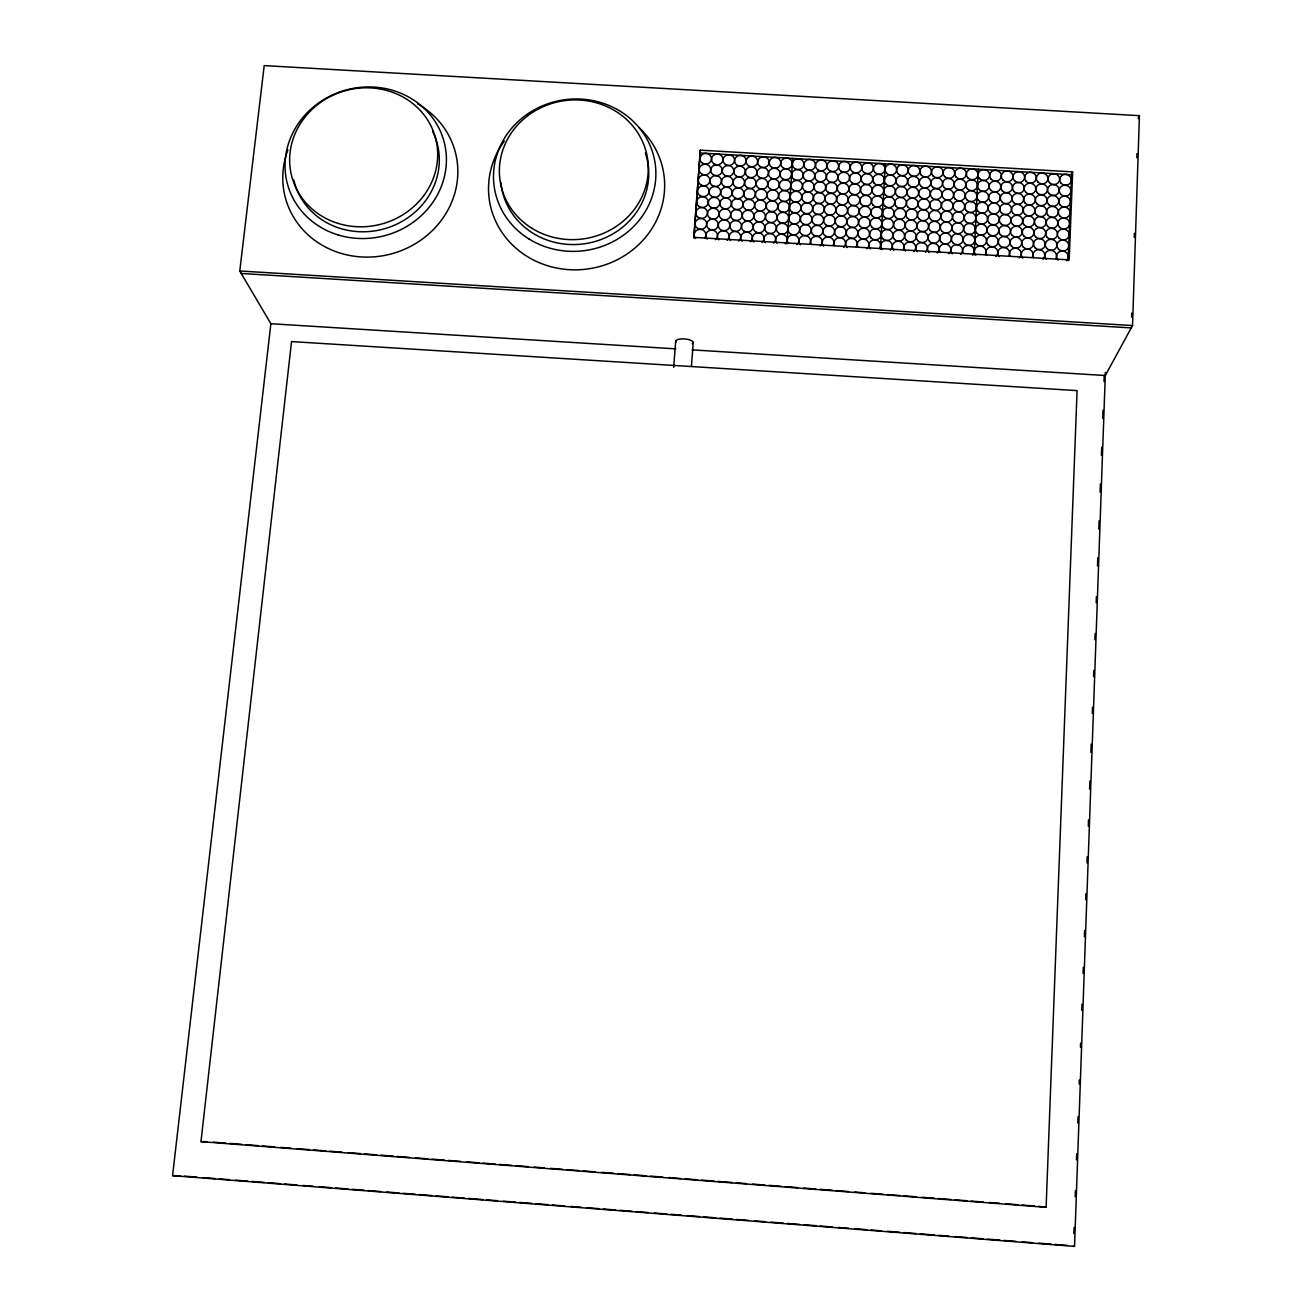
<?xml version="1.0" encoding="UTF-8"?>
<svg xmlns="http://www.w3.org/2000/svg" width="1312" height="1312" viewBox="0 0 1312 1312"><rect width="100%" height="100%" fill="white"/><g stroke="black" fill="none" stroke-linecap="round" stroke-linejoin="round"><path stroke-width="1.5" d="M1131.584 317.209L1131.731 313.125M1134.224 237.472L1134.355 233.372M1136.848 157.719L1136.979 153.619M692.162 349.878L1105.278 375.527L1132.535 325.556L1139.423 115.669L264.204 65.6L239.768 270.977L270.879 323.72L172.577 1175.634L1074.544 1246.4L1105.393 372.411M1073.856 1233.592L1074.069 1227.458M1075.168 1196.724L1075.381 1190.591M1076.463 1159.874L1076.693 1153.724M1077.775 1123.006L1077.988 1116.856M1079.153 1084.089L1079.3 1079.989M1080.448 1047.222L1080.596 1043.122M1081.76 1010.355L1081.974 1004.205M1083.072 973.488L1083.286 967.338M1084.368 936.62L1084.581 930.47M1085.68 899.753L1085.893 893.62M1086.976 862.886L1087.189 856.752M1088.288 826.019L1088.501 819.885M1089.583 789.152L1089.878 780.968M1090.895 752.301L1091.19 744.101M1092.273 713.384L1092.486 707.234M1093.568 676.516L1093.798 670.366M1094.88 639.649L1095.094 633.499M1096.192 602.782L1096.406 596.632M1097.488 565.915L1097.783 557.731M1098.8 529.048L1099.079 520.864M1100.096 492.18L1100.391 483.997M1101.408 455.313L1101.703 447.13M1102.703 418.446L1102.998 410.262M1104.015 381.579L1104.228 375.445M1046.107 1207.335L1077.086 390.615L291.543 341.579L200.966 1141.62L1046.107 1207.335L1038.563 1206.318M1068.181 260.58L1071.56 174.693L1072.642 171.872L700.329 150.158L693.736 237.357L1069.198 259.874L1072.642 171.872M974.127 254.938L978.276 169.232M880.418 249.329L885.321 163.82M787.02 243.72L792.694 158.408M691.424 366.409L693.228 342.432M673.679 367.311L675.664 341.333M693.966 238.144L700.329 150.158M1138.144 118.638L1139.423 115.669M172.577 1175.634L180.4 1175.831M200.966 1141.62L207.263 1141.686M700.378 153.012L1071.56 174.693M239.768 270.977L1132.535 325.556M241.244 273.47L1131.239 327.918M270.879 323.72L675.811 348.861M213.397 1142.162L225.648 1143.113M229.731 1143.424L241.998 1144.376M246.082 1144.704L258.333 1145.655M262.416 1145.966L274.667 1146.918M280.801 1147.393L291.018 1148.197M297.135 1148.672L309.402 1149.624M313.486 1149.935L325.737 1150.903M329.82 1151.214L342.071 1152.166M348.205 1152.641L360.456 1153.592M364.539 1153.92L376.79 1154.872M380.89 1155.183L393.141 1156.134M397.224 1156.446L409.475 1157.414M415.609 1157.889L427.86 1158.84M431.943 1159.152L444.194 1160.103M448.278 1160.431L460.545 1161.382M466.662 1161.858L478.929 1162.809M483.013 1163.121L495.264 1164.072M499.347 1164.4L511.598 1165.351M515.682 1165.663L527.949 1166.614M534.066 1167.09L544.283 1167.893M550.417 1168.369L562.668 1169.32M566.751 1169.632L579.002 1170.583M583.086 1170.911L595.353 1171.862M601.47 1172.338L613.721 1173.289M617.804 1173.6L630.072 1174.552M634.155 1174.88L646.406 1175.831M650.49 1176.142L662.74 1177.094M668.874 1177.569L681.125 1178.537M685.208 1178.848L697.476 1179.8M701.559 1180.111L713.81 1181.062M717.894 1181.39L732.194 1182.506M736.278 1182.817L746.495 1183.604M752.612 1184.08L764.88 1185.048M768.963 1185.359L781.214 1186.31M785.298 1186.622L797.548 1187.573M803.682 1188.065L815.933 1189.016M820.016 1189.328L832.267 1190.279M836.367 1190.591L848.618 1191.558M854.735 1192.034L864.952 1192.821M871.086 1193.297L883.337 1194.248M887.42 1194.576L899.671 1195.527M903.755 1195.839L916.022 1196.79M922.139 1197.266L934.406 1198.217M938.49 1198.545L950.741 1199.496M954.824 1199.808L967.075 1200.759M971.159 1201.087L983.426 1202.038M989.543 1202.514L999.76 1203.301M1005.894 1203.776L1018.145 1204.728M1022.228 1205.056L1034.479 1206.007M184.5 1176.159L196.751 1177.11M202.884 1177.602L215.152 1178.553M219.235 1178.881L229.452 1179.685M235.586 1180.16L247.837 1181.128M251.937 1181.44L264.188 1182.407M268.271 1182.719L280.538 1183.686M284.622 1184.014L296.889 1184.966M303.023 1185.458L313.24 1186.261M319.357 1186.737L331.624 1187.688M335.708 1188.016L347.975 1188.984M352.059 1189.295L364.326 1190.263M368.41 1190.574L380.677 1191.542M386.794 1192.018L399.061 1192.985M403.145 1193.313L415.412 1194.264M419.496 1194.592L431.763 1195.544M435.846 1195.872L448.114 1196.839M452.197 1197.151L464.448 1198.118M468.548 1198.43L482.849 1199.562M486.932 1199.873L497.15 1200.677M503.283 1201.169L515.55 1202.12M519.634 1202.448L531.885 1203.399M535.985 1203.727L548.236 1204.695M552.319 1205.006L564.586 1205.974M570.72 1206.45L580.937 1207.253M587.071 1207.729L599.322 1208.696M603.422 1209.008L615.672 1209.976M619.756 1210.304L632.023 1211.255M636.107 1211.583L648.374 1212.55M654.508 1213.026L666.758 1213.994M670.842 1214.305L681.076 1215.109M687.193 1215.584L699.46 1216.552M703.544 1216.864L715.811 1217.831M719.894 1218.159L732.162 1219.11M736.245 1219.438L748.496 1220.39M754.63 1220.882L764.847 1221.685M770.98 1222.161L783.248 1223.128M787.331 1223.44L799.598 1224.408M803.682 1224.719L815.933 1225.687M820.033 1226.015L832.284 1226.966M838.417 1227.458L848.634 1228.245M854.768 1228.737L867.035 1229.688M871.119 1230.016L881.336 1230.82M887.47 1231.296L899.72 1232.263M903.804 1232.575L916.071 1233.542M920.155 1233.87L934.456 1234.986M938.556 1235.314L948.773 1236.101M954.906 1236.593L967.157 1237.544M971.241 1237.872L983.508 1238.84M987.592 1239.151L999.859 1240.119M1003.942 1240.43L1016.21 1241.398M1022.327 1241.874L1032.56 1242.677M1038.678 1243.153L1050.945 1244.12M1055.028 1244.448L1067.296 1245.4M1073.429 1245.892L1074.544 1246.4M676.008 342.12A8.807 2.919 4.3 0 1 685.454 339.037A8.807 2.919 4.3 0 1 692.096 343.81M787.872 242.851A5.838 5.494 0.7 0 1 790.054 235.717A5.838 5.494 0.7 0 1 797.794 237.144A5.838 5.494 0.7 0 1 796.958 244.54M777.065 243.343A5.838 5.494 0.2 0 1 777.59 235.586A5.838 5.494 0.2 0 1 785.822 236.078A5.838 5.494 0.2 0 1 785.298 243.835M800.369 244.737A5.838 5.494 1.3 0 1 800.517 237.308A5.838 5.494 1.3 0 1 808.389 236.816A5.838 5.494 1.3 0 1 809.619 244.163M811.177 244.245A5.838 5.494 1.8 0 1 813.342 237.111A5.838 5.494 1.8 0 1 821.099 238.554A5.838 5.494 1.8 0 1 820.279 245.934M823.706 246.148A5.838 5.51 2.3 0 1 823.821 238.702A5.838 5.51 2.3 0 1 831.693 238.21A5.838 5.51 2.3 0 1 832.956 245.557M870.414 248.952A5.855 5.51 4.3 0 1 870.512 241.506A5.855 5.51 4.3 0 1 878.4 240.998A5.855 5.51 4.3 0 1 879.68 248.362M857.868 247.05A5.855 5.51 3.8 0 1 860.016 239.899A5.855 5.51 3.8 0 1 867.773 241.342A5.855 5.51 3.8 0 1 867.002 248.739M847.044 247.542A5.855 5.51 3.3 0 1 847.158 240.112A5.855 5.51 3.3 0 1 855.03 239.604A5.855 5.51 3.3 0 1 856.31 246.951M834.514 245.656A5.855 5.51 2.8 0 1 836.679 238.505A5.855 5.51 2.8 0 1 844.436 239.948A5.855 5.51 2.8 0 1 843.632 247.345M882.107 249.641A5.855 5.51 4.8 0 1 882.566 241.867A5.855 5.51 4.8 0 1 890.832 242.359A5.855 5.51 4.8 0 1 890.389 250.149M975.849 255.266A5.888 5.51 8.5 0 1 975.849 247.804A5.888 5.51 8.5 0 1 983.754 247.312A5.888 5.51 8.5 0 1 985.132 254.676M963.238 253.364A5.871 5.51 8.1 0 1 965.304 246.197A5.871 5.51 8.1 0 1 973.11 247.64A5.871 5.51 8.1 0 1 972.405 255.069M986.706 254.774A5.888 5.51 9 0 1 988.756 247.607A5.888 5.51 9 0 1 996.579 249.05A5.888 5.51 9 0 1 995.89 256.48M999.334 256.676A5.888 5.51 9.4 0 1 999.318 249.214A5.888 5.51 9.4 0 1 1007.239 248.706A5.888 5.51 9.4 0 1 1008.616 256.086M1010.191 256.184A5.888 5.51 9.9 0 1 1012.241 249.018A5.888 5.51 9.9 0 1 1020.064 250.461A5.888 5.51 9.9 0 1 1019.391 257.89M1058.128 260.202A5.904 5.527 11.5 0 1 1058.44 252.396A5.904 5.527 11.5 0 1 1066.754 252.888A5.904 5.527 11.5 0 1 1066.459 260.711M1046.353 259.497A5.904 5.527 11.1 0 1 1046.32 252.019A5.904 5.527 11.1 0 1 1054.241 251.527A5.904 5.527 11.1 0 1 1055.652 258.907M1033.708 257.595A5.904 5.527 10.7 0 1 1035.726 250.412A5.904 5.527 10.7 0 1 1043.565 251.871A5.904 5.527 10.7 0 1 1042.909 259.3M1022.835 258.087A5.888 5.51 10.3 0 1 1022.802 250.625A5.888 5.51 10.3 0 1 1030.724 250.116A5.888 5.51 10.3 0 1 1032.134 257.496M695.639 238.456A5.822 5.478 -3.4 0 1 695.852 231.043A5.822 5.478 -3.4 0 1 703.708 230.551A5.822 5.478 -3.4 0 1 704.872 237.866M707.266 239.161A5.822 5.494 -2.9 0 1 707.84 231.404A5.822 5.494 -2.9 0 1 716.04 231.912A5.822 5.494 -2.9 0 1 715.483 239.653M718.878 239.85A5.822 5.494 -2.4 0 1 719.452 232.109A5.822 5.494 -2.4 0 1 727.668 232.601A5.822 5.494 -2.4 0 1 727.094 240.342M730.505 240.555A5.822 5.494 -1.9 0 1 731.063 232.798A5.822 5.494 -1.9 0 1 739.279 233.29A5.822 5.494 -1.9 0 1 738.738 241.047M765.421 242.638A5.838 5.494 -0.3 0 1 765.946 234.897A5.838 5.494 -0.3 0 1 774.178 235.389A5.838 5.494 -0.3 0 1 773.654 243.146M753.777 241.949A5.838 5.494 -0.8 0 1 754.318 234.192A5.838 5.494 -0.8 0 1 762.551 234.684A5.838 5.494 -0.8 0 1 762.01 242.441M742.133 241.244A5.822 5.494 -1.3 0 1 742.69 233.503A5.822 5.494 -1.3 0 1 750.907 233.995A5.822 5.494 -1.3 0 1 750.366 241.736M893.816 250.346A5.855 5.51 5.3 0 1 893.882 242.9A5.855 5.51 5.3 0 1 901.77 242.408A5.855 5.51 5.3 0 1 903.082 249.756M905.51 251.051A5.855 5.51 5.7 0 1 905.936 243.261A5.855 5.51 5.7 0 1 914.218 243.77A5.855 5.51 5.7 0 1 913.792 251.543M917.219 251.756A5.871 5.51 6.2 0 1 917.646 243.966A5.871 5.51 6.2 0 1 925.928 244.458A5.871 5.51 6.2 0 1 925.501 252.248M952.381 253.856A5.871 5.51 7.6 0 1 952.774 246.066A5.871 5.51 7.6 0 1 961.056 246.574A5.871 5.51 7.6 0 1 960.679 254.364M939.786 251.97A5.871 5.51 7.2 0 1 941.868 244.803A5.871 5.51 7.2 0 1 949.675 246.246A5.871 5.51 7.2 0 1 948.953 253.659M928.945 252.462A5.871 5.51 6.7 0 1 929.355 244.672A5.871 5.51 6.7 0 1 937.621 245.164A5.871 5.51 6.7 0 1 937.227 252.954M417.577 103.828A87.986 81.852 -16 0 1 447.326 211.101A87.986 81.852 -16 0 1 334.609 251.182A87.986 81.852 -16 0 1 287.918 149.929M432.599 131.364A73.98 68.732 -16 0 1 388.992 227.337A73.98 68.732 -16 0 1 293.773 179.892M639.026 127.608A88.183 82.623 -8.5 0 1 642.29 240.998A88.183 82.623 -8.5 0 1 521.946 252.954A88.183 82.623 -8.5 0 1 504.398 140.991M645.324 152.946A74.161 69.388 -8.5 0 1 589.104 242.966A74.161 69.388 -8.5 0 1 500.905 182.483M794.924 168.658A5.789 5.412 0.4 0 0 803.895 164.492A5.789 5.412 0.4 0 0 795.531 159.293A5.789 5.412 0.4 0 0 794.924 168.658M783.346 167.985A5.789 5.412 -0.1 0 0 792.333 163.803A5.789 5.412 -0.1 0 0 783.969 158.621A5.789 5.412 -0.1 0 0 783.346 167.985M794.203 179.498A5.806 5.428 0.4 0 0 803.19 175.316A5.806 5.428 0.4 0 0 794.81 170.117A5.806 5.428 0.4 0 0 794.203 179.498M806.486 169.346A5.789 5.412 0.9 0 0 815.474 165.164A5.789 5.412 0.9 0 0 807.093 159.982A5.789 5.412 0.9 0 0 806.486 169.346M818.065 170.019A5.806 5.428 1.3 0 0 827.052 165.837A5.806 5.428 1.3 0 0 818.655 160.654A5.806 5.428 1.3 0 0 818.065 170.019M805.781 180.187A5.806 5.428 0.9 0 0 814.785 175.988A5.806 5.428 0.9 0 0 806.388 170.79A5.806 5.428 0.9 0 0 805.781 180.187M841.238 171.38A5.806 5.428 2.2 0 0 850.225 167.198A5.806 5.428 2.2 0 0 841.812 161.999A5.806 5.428 2.2 0 0 841.238 171.38M852.833 172.052A5.806 5.428 2.7 0 0 861.82 167.87A5.806 5.428 2.7 0 0 853.39 162.672A5.806 5.428 2.7 0 0 852.833 172.052M829.66 170.691A5.806 5.428 1.8 0 0 838.63 166.509A5.806 5.428 1.8 0 0 830.234 161.327A5.806 5.428 1.8 0 0 829.66 170.691M840.582 182.22A5.806 5.428 2.3 0 0 849.569 178.038A5.806 5.428 2.3 0 0 841.14 172.823A5.806 5.428 2.3 0 0 840.582 182.22M817.376 180.859A5.806 5.428 1.4 0 0 826.363 176.677A5.806 5.428 1.4 0 0 817.966 171.478A5.806 5.428 1.4 0 0 817.376 180.859M828.971 181.548A5.806 5.428 1.8 0 0 837.958 177.35A5.806 5.428 1.8 0 0 829.561 172.151A5.806 5.428 1.8 0 0 828.971 181.548M782.624 178.826A5.806 5.428 0 0 0 791.612 174.627A5.806 5.428 0 0 0 783.248 169.428A5.806 5.428 0 0 0 782.624 178.826M805.076 191.044A5.806 5.445 1 0 0 814.08 186.845A5.806 5.445 1 0 0 805.683 181.63A5.806 5.445 1 0 0 805.076 191.044M851.521 193.782A5.822 5.445 2.8 0 0 860.524 189.584A5.822 5.445 2.8 0 0 852.078 184.369A5.822 5.445 2.8 0 0 851.521 193.782M863.148 194.471A5.822 5.445 3.3 0 0 872.136 190.256A5.822 5.445 3.3 0 0 863.706 185.041A5.822 5.445 3.3 0 0 863.148 194.471M793.481 190.355A5.806 5.445 0.5 0 0 802.485 186.156A5.806 5.445 0.5 0 0 794.104 180.958A5.806 5.445 0.5 0 0 793.481 190.355M863.788 183.582A5.822 5.445 3.2 0 0 872.775 179.4A5.822 5.445 3.2 0 0 864.346 174.184A5.822 5.445 3.2 0 0 863.788 183.582M873.628 194.209A5.822 5.445 3.7 0 0 883.484 192.339A5.822 5.445 3.7 0 0 876.744 185.271A5.822 5.445 3.7 0 0 873.628 194.209M861.344 204.426A5.822 5.461 3.4 0 0 871.217 202.556A5.822 5.461 3.4 0 0 864.493 195.455A5.822 5.461 3.4 0 0 861.344 204.426M850.865 204.672A5.822 5.461 2.9 0 0 859.868 200.474A5.822 5.461 2.9 0 0 851.422 195.242A5.822 5.461 2.9 0 0 850.865 204.672M852.177 182.909A5.806 5.428 2.7 0 0 861.164 178.711A5.806 5.428 2.7 0 0 852.751 173.512A5.806 5.428 2.7 0 0 852.177 182.909M792.76 201.244A5.806 5.445 0.5 0 0 801.78 197.03A5.806 5.445 0.5 0 0 793.383 191.814A5.806 5.445 0.5 0 0 792.76 201.244M781.886 189.666A5.806 5.445 0 0 0 790.89 185.484A5.806 5.445 0 0 0 782.51 180.269A5.806 5.445 0 0 0 781.886 189.666M839.91 193.094A5.822 5.445 2.4 0 0 848.897 188.895A5.822 5.445 2.4 0 0 840.484 183.68A5.822 5.445 2.4 0 0 839.91 193.094M816.687 191.732A5.806 5.445 1.4 0 0 825.691 187.534A5.806 5.445 1.4 0 0 817.278 182.319A5.806 5.445 1.4 0 0 816.687 191.732M828.298 192.405A5.806 5.445 1.9 0 0 837.286 188.206A5.806 5.445 1.9 0 0 828.872 182.991A5.806 5.445 1.9 0 0 828.298 192.405M815.982 202.606A5.822 5.461 1.5 0 0 825.002 198.407A5.822 5.461 1.5 0 0 816.589 193.176A5.822 5.461 1.5 0 0 815.982 202.606M804.371 201.933A5.822 5.461 1 0 0 813.391 197.718A5.822 5.461 1 0 0 804.978 192.503A5.822 5.461 1 0 0 804.371 201.933M874.251 183.336A5.822 5.445 3.6 0 0 884.108 181.466A5.822 5.445 3.6 0 0 877.384 174.414A5.822 5.445 3.6 0 0 874.251 183.336M885.256 194.898A5.822 5.445 4.2 0 0 895.128 193.028A5.822 5.445 4.2 0 0 888.372 185.943A5.822 5.445 4.2 0 0 885.256 194.898M872.988 205.115A5.822 5.461 3.8 0 0 882.861 203.245A5.822 5.461 3.8 0 0 876.121 196.144A5.822 5.461 3.8 0 0 872.988 205.115M791.316 223.073A5.822 5.478 0.6 0 0 800.353 218.858A5.822 5.478 0.6 0 0 791.94 213.61A5.822 5.478 0.6 0 0 791.316 223.073M792.038 212.134A5.822 5.461 0.6 0 0 801.058 207.936A5.822 5.461 0.6 0 0 792.661 202.704A5.822 5.461 0.6 0 0 792.038 212.134M849.536 226.533A5.838 5.478 3.1 0 0 858.556 222.318A5.838 5.478 3.1 0 0 850.11 217.054A5.838 5.478 3.1 0 0 849.536 226.533M871.709 226.992A5.838 5.478 4.1 0 0 881.598 225.106A5.838 5.478 4.1 0 0 874.842 217.972A5.838 5.478 4.1 0 0 871.709 226.992M860.049 226.287A5.838 5.478 3.6 0 0 869.938 224.418A5.838 5.478 3.6 0 0 863.198 217.284A5.838 5.478 3.6 0 0 860.049 226.287M872.349 216.037A5.838 5.478 3.9 0 0 882.238 214.168A5.838 5.478 3.9 0 0 875.481 207.05A5.838 5.478 3.9 0 0 872.349 216.037M883.37 227.681A5.838 5.478 4.5 0 0 893.275 225.795A5.838 5.478 4.5 0 0 886.502 218.678A5.838 5.478 4.5 0 0 883.37 227.681M871.07 237.964A5.855 5.494 4.2 0 0 880.975 236.078A5.855 5.494 4.2 0 0 874.218 228.928A5.855 5.494 4.2 0 0 871.07 237.964M803.666 212.839A5.822 5.461 1.1 0 0 812.686 208.624A5.822 5.461 1.1 0 0 804.272 203.376A5.822 5.461 1.1 0 0 803.666 212.839M802.96 223.762A5.822 5.478 1.1 0 0 811.98 219.547A5.822 5.478 1.1 0 0 803.567 214.299A5.822 5.478 1.1 0 0 802.96 223.762M850.209 215.594A5.838 5.478 3 0 0 859.212 211.38A5.838 5.478 3 0 0 850.766 206.132A5.838 5.478 3 0 0 850.209 215.594M838.565 214.906A5.822 5.478 2.5 0 0 847.568 210.691A5.822 5.478 2.5 0 0 839.139 205.443A5.822 5.478 2.5 0 0 838.565 214.906M839.237 203.983A5.822 5.461 2.4 0 0 848.241 199.785A5.822 5.461 2.4 0 0 839.811 194.553A5.822 5.461 2.4 0 0 839.237 203.983M884.632 205.804A5.838 5.461 4.3 0 0 894.505 203.934A5.838 5.461 4.3 0 0 887.748 196.833A5.838 5.461 4.3 0 0 884.632 205.804M884.009 216.726A5.838 5.478 4.4 0 0 893.898 214.856A5.838 5.478 4.4 0 0 887.125 207.739A5.838 5.478 4.4 0 0 884.009 216.726M826.921 214.217A5.822 5.461 2 0 0 835.941 210.002A5.822 5.461 2 0 0 827.511 204.754A5.822 5.461 2 0 0 826.921 214.217M827.61 203.294A5.822 5.461 2 0 0 836.613 199.096A5.822 5.461 2 0 0 828.2 193.864A5.822 5.461 2 0 0 827.61 203.294M779.689 222.368A5.822 5.478 0.1 0 0 788.725 218.153A5.822 5.478 0.1 0 0 780.312 212.905A5.822 5.478 0.1 0 0 779.689 222.368M859.393 237.259A5.838 5.494 3.7 0 0 869.298 235.373A5.838 5.494 3.7 0 0 862.542 228.239A5.838 5.494 3.7 0 0 859.393 237.259M860.688 215.348A5.838 5.478 3.5 0 0 870.578 213.479A5.838 5.478 3.5 0 0 863.837 206.361A5.838 5.478 3.5 0 0 860.688 215.348M848.88 237.505A5.838 5.494 3.2 0 0 857.917 233.274A5.838 5.494 3.2 0 0 849.438 228.009A5.838 5.494 3.2 0 0 848.88 237.505M802.239 234.717A5.838 5.494 1.2 0 0 811.275 230.486A5.838 5.494 1.2 0 0 802.846 225.221A5.838 5.494 1.2 0 0 802.239 234.717M790.595 234.012A5.838 5.494 0.7 0 0 799.631 229.797A5.838 5.494 0.7 0 0 791.218 224.532A5.838 5.494 0.7 0 0 790.595 234.012M815.293 213.528A5.822 5.461 1.6 0 0 824.313 209.313A5.822 5.461 1.6 0 0 815.884 204.065A5.822 5.461 1.6 0 0 815.293 213.528M826.232 225.156A5.838 5.478 2.1 0 0 835.268 220.924A5.838 5.478 2.1 0 0 826.822 215.676A5.838 5.478 2.1 0 0 826.232 225.156M885.879 184.024A5.822 5.445 4.1 0 0 895.735 182.155A5.822 5.445 4.1 0 0 888.995 175.086A5.822 5.445 4.1 0 0 885.879 184.024M781.165 200.556A5.806 5.445 0.1 0 0 790.168 196.357A5.806 5.445 0.1 0 0 781.788 191.126A5.806 5.445 0.1 0 0 781.165 200.556M874.891 172.479A5.806 5.428 3.5 0 0 884.731 170.626A5.806 5.428 3.5 0 0 878.007 163.574A5.806 5.428 3.5 0 0 874.891 172.479M886.502 173.168A5.806 5.428 4 0 0 896.342 171.298A5.806 5.428 4 0 0 889.602 164.246A5.806 5.428 4 0 0 886.502 173.168M864.444 172.741A5.806 5.428 3.1 0 0 873.415 168.543A5.806 5.428 3.1 0 0 864.985 163.36A5.806 5.428 3.1 0 0 864.444 172.741M780.427 211.445A5.822 5.461 0.1 0 0 789.447 207.247A5.822 5.461 0.1 0 0 781.05 202.015A5.822 5.461 0.1 0 0 780.427 211.445M813.899 235.406A5.838 5.494 1.7 0 0 822.936 231.191A5.838 5.494 1.7 0 0 814.49 225.926A5.838 5.494 1.7 0 0 813.899 235.406M825.543 236.111A5.838 5.494 2.2 0 0 834.58 231.88A5.838 5.494 2.2 0 0 826.134 226.615A5.838 5.494 2.2 0 0 825.543 236.111M837.204 236.8A5.838 5.494 2.7 0 0 846.24 232.568A5.838 5.494 2.7 0 0 837.794 227.304A5.838 5.494 2.7 0 0 837.204 236.8M814.588 224.45A5.822 5.478 1.6 0 0 823.624 220.236A5.822 5.478 1.6 0 0 815.195 214.988A5.822 5.478 1.6 0 0 814.588 224.45M837.892 225.844A5.838 5.478 2.6 0 0 846.912 221.613A5.838 5.478 2.6 0 0 838.466 216.365A5.838 5.478 2.6 0 0 837.892 225.844M882.746 238.653A5.855 5.494 4.7 0 0 892.652 236.767A5.855 5.494 4.7 0 0 885.879 229.633A5.855 5.494 4.7 0 0 882.746 238.653M778.951 233.323A5.822 5.478 0.2 0 0 788.004 229.092A5.822 5.478 0.2 0 0 779.59 223.844A5.822 5.478 0.2 0 0 778.951 233.323M979.539 178.612A5.838 5.428 7.4 0 0 989.396 176.743A5.838 5.428 7.4 0 0 982.573 169.674A5.838 5.428 7.4 0 0 979.539 178.612M967.895 177.924A5.838 5.428 7 0 0 977.752 176.054A5.838 5.428 7 0 0 970.946 169.002A5.838 5.428 7 0 0 967.895 177.924M979.014 189.502A5.838 5.445 7.5 0 0 988.887 187.616A5.838 5.445 7.5 0 0 982.065 180.548A5.838 5.445 7.5 0 0 979.014 189.502M991.2 179.301A5.838 5.428 7.8 0 0 1001.056 177.432A5.838 5.428 7.8 0 0 994.217 170.363A5.838 5.428 7.8 0 0 991.2 179.301M1002.844 179.974A5.838 5.445 8.2 0 0 1012.716 178.104A5.838 5.445 8.2 0 0 1005.878 171.036A5.838 5.445 8.2 0 0 1002.844 179.974M990.675 190.174A5.838 5.445 7.9 0 0 1000.548 188.305A5.838 5.445 7.9 0 0 993.709 181.22A5.838 5.445 7.9 0 0 990.675 190.174M1026.181 181.351A5.855 5.445 9 0 0 1036.054 179.465A5.855 5.445 9 0 0 1029.182 172.397A5.855 5.445 9 0 0 1026.181 181.351M1037.858 182.024A5.855 5.445 9.3 0 0 1047.73 180.154A5.855 5.445 9.3 0 0 1040.859 173.086A5.855 5.445 9.3 0 0 1037.858 182.024M1014.52 180.662A5.838 5.445 8.6 0 0 1024.377 178.793A5.838 5.445 8.6 0 0 1017.522 171.724A5.838 5.445 8.6 0 0 1014.52 180.662M1025.705 192.241A5.855 5.445 9.1 0 0 1035.578 190.371A5.855 5.445 9.1 0 0 1028.723 183.27A5.855 5.445 9.1 0 0 1025.705 192.241M1002.352 190.863A5.855 5.445 8.3 0 0 1012.224 188.994A5.855 5.445 8.3 0 0 1005.386 181.909A5.855 5.445 8.3 0 0 1002.352 190.863M1014.028 191.552A5.855 5.445 8.7 0 0 1023.901 189.682A5.855 5.445 8.7 0 0 1017.046 182.598A5.855 5.445 8.7 0 0 1014.028 191.552M967.354 188.813A5.838 5.445 7.1 0 0 977.227 186.944A5.838 5.445 7.1 0 0 970.404 179.859A5.838 5.445 7.1 0 0 967.354 188.813M990.166 201.097A5.855 5.461 8.1 0 0 1000.056 199.211A5.855 5.461 8.1 0 0 993.2 192.11A5.855 5.461 8.1 0 0 990.166 201.097M1036.923 203.852A5.871 5.461 9.7 0 0 1046.812 201.966A5.871 5.461 9.7 0 0 1039.924 194.865A5.871 5.461 9.7 0 0 1036.923 203.852M1048.632 204.541A5.871 5.461 10.1 0 0 1058.522 202.655A5.871 5.461 10.1 0 0 1051.634 195.554A5.871 5.461 10.1 0 0 1048.632 204.541M978.49 200.408A5.855 5.461 7.7 0 0 988.362 198.522A5.855 5.461 7.7 0 0 981.54 191.421A5.855 5.461 7.7 0 0 978.49 200.408M1049.092 193.618A5.855 5.445 9.9 0 0 1058.964 191.732A5.855 5.445 9.9 0 0 1052.076 184.648A5.855 5.445 9.9 0 0 1049.092 193.618M1060.342 205.23A5.871 5.461 10.5 0 0 1070.231 203.344A5.871 5.461 10.5 0 0 1063.327 196.242A5.871 5.461 10.5 0 0 1060.342 205.23M1048.173 215.48A5.871 5.478 10.3 0 0 1058.079 213.61A5.871 5.478 10.3 0 0 1051.174 206.476A5.871 5.478 10.3 0 0 1048.173 215.48M1036.464 214.791A5.871 5.478 9.9 0 0 1046.369 212.905A5.871 5.478 9.9 0 0 1039.465 205.787A5.871 5.478 9.9 0 0 1036.464 214.791M1037.398 192.93A5.855 5.445 9.5 0 0 1047.271 191.044A5.855 5.445 9.5 0 0 1040.4 183.959A5.855 5.445 9.5 0 0 1037.398 192.93M977.965 211.33A5.855 5.478 7.8 0 0 987.854 209.444A5.855 5.478 7.8 0 0 981.015 202.343A5.855 5.478 7.8 0 0 977.965 211.33M966.813 199.719A5.838 5.461 7.3 0 0 976.702 197.833A5.838 5.461 7.3 0 0 969.88 190.748A5.838 5.461 7.3 0 0 966.813 199.719M1025.23 203.163A5.855 5.461 9.3 0 0 1035.119 201.277A5.855 5.461 9.3 0 0 1028.247 194.176A5.855 5.461 9.3 0 0 1025.23 203.163M1001.843 201.786A5.855 5.461 8.5 0 0 1011.732 199.9A5.855 5.461 8.5 0 0 1004.877 192.798A5.855 5.461 8.5 0 0 1001.843 201.786M1013.536 202.474A5.855 5.461 8.9 0 0 1023.426 200.588A5.855 5.461 8.9 0 0 1016.554 193.487A5.855 5.461 8.9 0 0 1013.536 202.474M1001.351 212.708A5.855 5.478 8.7 0 0 1011.24 210.838A5.855 5.478 8.7 0 0 1004.385 203.721A5.855 5.478 8.7 0 0 1001.351 212.708M989.658 212.019A5.855 5.478 8.3 0 0 999.547 210.15A5.855 5.478 8.3 0 0 992.692 203.032A5.855 5.478 8.3 0 0 989.658 212.019M1060.785 194.307A5.871 5.445 10.3 0 0 1070.658 192.421A5.871 5.445 10.3 0 0 1063.77 185.32A5.871 5.445 10.3 0 0 1060.785 194.307M1059.899 216.185A5.871 5.478 10.7 0 0 1069.805 214.299A5.871 5.478 10.7 0 0 1062.884 207.165A5.871 5.478 10.7 0 0 1059.899 216.185M976.915 233.257A5.871 5.494 8.2 0 0 986.821 231.371A5.871 5.494 8.2 0 0 979.966 224.221A5.871 5.494 8.2 0 0 976.915 233.257M977.44 222.286A5.855 5.478 8 0 0 987.329 220.4A5.855 5.478 8 0 0 980.49 213.266A5.855 5.478 8 0 0 977.44 222.286M1035.529 236.75A5.888 5.494 10.3 0 0 1045.451 234.864A5.888 5.494 10.3 0 0 1038.546 227.698A5.888 5.494 10.3 0 0 1035.529 236.75M1059.014 238.144A5.888 5.494 11.1 0 0 1068.936 236.258A5.888 5.494 11.1 0 0 1062.015 229.092A5.888 5.494 11.1 0 0 1059.014 238.144M1047.271 237.456A5.888 5.494 10.7 0 0 1057.193 235.57A5.888 5.494 10.7 0 0 1050.272 228.403A5.888 5.494 10.7 0 0 1047.271 237.456M1059.456 227.156A5.888 5.478 10.9 0 0 1069.378 225.27A5.888 5.478 10.9 0 0 1062.458 218.12A5.888 5.478 10.9 0 0 1059.456 227.156M1058.571 249.165A5.904 5.51 11.3 0 0 1068.509 247.279A5.904 5.51 11.3 0 0 1061.572 240.096A5.904 5.51 11.3 0 0 1058.571 249.165M989.133 222.974A5.871 5.478 8.4 0 0 999.039 221.088A5.871 5.478 8.4 0 0 992.184 213.954A5.871 5.478 8.4 0 0 989.133 222.974M988.625 233.946A5.871 5.494 8.6 0 0 998.53 232.076A5.871 5.494 8.6 0 0 991.675 224.926A5.871 5.494 8.6 0 0 988.625 233.946M1036.004 225.762A5.871 5.478 10.1 0 0 1045.91 223.876A5.871 5.478 10.1 0 0 1039.006 216.726A5.871 5.478 10.1 0 0 1036.004 225.762M1024.278 225.057A5.871 5.478 9.7 0 0 1034.184 223.188A5.871 5.478 9.7 0 0 1027.296 216.037A5.871 5.478 9.7 0 0 1024.278 225.057M1024.754 214.102A5.871 5.478 9.5 0 0 1034.643 212.216A5.871 5.478 9.5 0 0 1027.772 205.098A5.871 5.478 9.5 0 0 1024.754 214.102M1012.552 224.368A5.871 5.478 9.3 0 0 1022.458 222.482A5.871 5.478 9.3 0 0 1015.586 215.348A5.871 5.478 9.3 0 0 1012.552 224.368M1013.044 213.397A5.871 5.478 9.1 0 0 1022.95 211.527A5.871 5.478 9.1 0 0 1016.078 204.41A5.871 5.478 9.1 0 0 1013.044 213.397M965.206 232.552A5.871 5.494 7.7 0 0 975.111 230.682A5.871 5.494 7.7 0 0 968.272 223.532A5.871 5.494 7.7 0 0 965.206 232.552M1046.812 248.46A5.888 5.51 10.9 0 0 1056.75 246.574A5.888 5.51 10.9 0 0 1049.83 239.407A5.888 5.51 10.9 0 0 1046.812 248.46M1047.73 226.451A5.888 5.478 10.5 0 0 1057.636 224.565A5.888 5.478 10.5 0 0 1050.732 217.431A5.888 5.478 10.5 0 0 1047.73 226.451M1035.07 247.755A5.888 5.51 10.5 0 0 1044.992 245.869A5.888 5.51 10.5 0 0 1038.087 238.702A5.888 5.51 10.5 0 0 1035.07 247.755M988.1 244.95A5.871 5.51 8.8 0 0 998.022 243.064A5.871 5.51 8.8 0 0 991.15 235.898A5.871 5.51 8.8 0 0 988.1 244.95M976.374 244.245A5.871 5.51 8.4 0 0 986.296 242.376A5.871 5.51 8.4 0 0 979.441 235.209A5.871 5.51 8.4 0 0 976.374 244.245M1000.843 223.663A5.871 5.478 8.9 0 0 1010.748 221.794A5.871 5.478 8.9 0 0 1003.877 214.66A5.871 5.478 8.9 0 0 1000.843 223.663M1012.06 235.356A5.871 5.494 9.5 0 0 1021.982 233.47A5.871 5.494 9.5 0 0 1015.094 226.32A5.871 5.494 9.5 0 0 1012.06 235.356M966.272 210.642A5.855 5.461 7.4 0 0 976.161 208.756A5.855 5.461 7.4 0 0 969.338 201.654A5.855 5.461 7.4 0 0 966.272 210.642M1061.228 183.401A5.855 5.445 10.1 0 0 1071.084 181.515A5.855 5.445 10.1 0 0 1064.196 174.447A5.855 5.445 10.1 0 0 1061.228 183.401M1049.534 182.712A5.855 5.445 9.7 0 0 1059.407 180.843A5.855 5.445 9.7 0 0 1052.519 173.758A5.855 5.445 9.7 0 0 1049.534 182.712M965.747 221.58A5.855 5.478 7.6 0 0 975.636 219.711A5.855 5.478 7.6 0 0 968.797 212.577A5.855 5.478 7.6 0 0 965.747 221.58M999.842 245.656A5.888 5.51 9.2 0 0 1009.764 243.77A5.888 5.51 9.2 0 0 1002.876 236.603A5.888 5.51 9.2 0 0 999.842 245.656M1011.568 246.361A5.888 5.51 9.7 0 0 1021.507 244.475A5.888 5.51 9.7 0 0 1014.602 237.308A5.888 5.51 9.7 0 0 1011.568 246.361M1023.311 247.066A5.888 5.51 10.1 0 0 1033.249 245.18A5.888 5.51 10.1 0 0 1026.345 237.997A5.888 5.51 10.1 0 0 1023.311 247.066M1000.334 234.651A5.871 5.494 9 0 0 1010.256 232.765A5.871 5.494 9 0 0 1003.385 225.615A5.871 5.494 9 0 0 1000.334 234.651M1023.803 236.045A5.888 5.494 9.9 0 0 1033.708 234.159A5.888 5.494 9.9 0 0 1026.82 227.009A5.888 5.494 9.9 0 0 1023.803 236.045M964.648 243.556A5.871 5.51 7.9 0 0 974.57 241.67A5.871 5.51 7.9 0 0 967.731 234.504A5.871 5.51 7.9 0 0 964.648 243.556M702.51 163.246A5.773 5.412 -3.3 0 0 711.498 159.08A5.773 5.412 -3.3 0 0 703.199 153.914A5.773 5.412 -3.3 0 0 702.51 163.246M701.707 174.07A5.789 5.412 -3.3 0 0 710.694 169.888A5.789 5.412 -3.3 0 0 702.396 164.705A5.789 5.412 -3.3 0 0 701.707 174.07M714.04 163.934A5.773 5.412 -2.8 0 0 723.043 159.752A5.773 5.412 -2.8 0 0 714.728 154.586A5.773 5.412 -2.8 0 0 714.04 163.934M725.585 164.607A5.789 5.412 -2.3 0 0 734.572 160.425A5.789 5.412 -2.3 0 0 726.258 155.259A5.789 5.412 -2.3 0 0 725.585 164.607M713.252 174.742A5.789 5.412 -2.8 0 0 722.24 170.56A5.789 5.412 -2.8 0 0 713.925 165.378A5.789 5.412 -2.8 0 0 713.252 174.742M748.676 165.952A5.789 5.412 -1.4 0 0 757.664 161.786A5.789 5.412 -1.4 0 0 749.332 156.604A5.789 5.412 -1.4 0 0 748.676 165.952M760.222 166.64A5.789 5.412 -1 0 0 769.209 162.458A5.789 5.412 -1 0 0 760.878 157.276A5.789 5.412 -1 0 0 760.222 166.64M737.131 165.279A5.789 5.412 -1.9 0 0 746.118 161.097A5.789 5.412 -1.9 0 0 737.787 155.931A5.789 5.412 -1.9 0 0 737.131 165.279M747.906 176.776A5.789 5.428 -1.4 0 0 756.909 172.594A5.789 5.428 -1.4 0 0 748.562 167.411A5.789 5.428 -1.4 0 0 747.906 176.776M724.798 175.414A5.789 5.412 -2.3 0 0 733.802 171.232A5.789 5.412 -2.3 0 0 725.47 166.05A5.789 5.412 -2.3 0 0 724.798 175.414M736.344 176.103A5.789 5.428 -1.9 0 0 745.347 171.921A5.789 5.428 -1.9 0 0 737.016 166.722A5.789 5.428 -1.9 0 0 736.344 176.103M712.449 185.582A5.789 5.428 -2.8 0 0 721.452 181.384A5.789 5.428 -2.8 0 0 713.121 176.185A5.789 5.428 -2.8 0 0 712.449 185.582M758.73 188.305A5.806 5.428 -0.9 0 0 767.733 184.123A5.806 5.428 -0.9 0 0 759.369 178.908A5.806 5.428 -0.9 0 0 758.73 188.305M770.308 188.994A5.806 5.445 -0.5 0 0 779.312 184.795A5.806 5.445 -0.5 0 0 770.948 179.596A5.806 5.445 -0.5 0 0 770.308 188.994M700.887 184.894A5.789 5.428 -3.3 0 0 709.89 180.712A5.789 5.428 -3.3 0 0 701.576 175.513A5.789 5.428 -3.3 0 0 700.887 184.894M771.046 178.137A5.789 5.428 -0.5 0 0 780.033 173.955A5.789 5.428 -0.5 0 0 771.686 168.756A5.789 5.428 -0.5 0 0 771.046 178.137M769.554 199.867A5.806 5.445 -0.4 0 0 778.574 195.668A5.806 5.445 -0.4 0 0 770.193 190.437A5.806 5.445 -0.4 0 0 769.554 199.867M757.959 199.178A5.806 5.445 -0.9 0 0 766.979 194.98A5.806 5.445 -0.9 0 0 758.615 189.764A5.806 5.445 -0.9 0 0 757.959 199.178M759.484 177.464A5.789 5.428 -0.9 0 0 768.471 173.282A5.789 5.428 -0.9 0 0 760.124 168.084A5.789 5.428 -0.9 0 0 759.484 177.464M700.067 195.75A5.789 5.445 -3.3 0 0 709.087 191.552A5.789 5.445 -3.3 0 0 700.772 186.353A5.789 5.445 -3.3 0 0 700.067 195.75M747.151 187.616A5.806 5.428 -1.4 0 0 756.155 183.434A5.806 5.428 -1.4 0 0 747.807 178.235A5.806 5.428 -1.4 0 0 747.151 187.616M724.011 186.255A5.789 5.428 -2.4 0 0 733.014 182.073A5.789 5.428 -2.4 0 0 724.683 176.874A5.789 5.428 -2.4 0 0 724.011 186.255M735.573 186.944A5.789 5.428 -1.9 0 0 744.576 182.745A5.789 5.428 -1.9 0 0 736.245 177.546A5.789 5.428 -1.9 0 0 735.573 186.944M723.207 197.128A5.806 5.445 -2.4 0 0 732.227 192.93A5.806 5.445 -2.4 0 0 723.896 187.714A5.806 5.445 -2.4 0 0 723.207 197.128M711.645 196.439A5.806 5.445 -2.8 0 0 720.665 192.241A5.806 5.445 -2.8 0 0 712.334 187.026A5.806 5.445 -2.8 0 0 711.645 196.439M698.427 217.53A5.806 5.461 -3.4 0 0 707.48 213.331A5.806 5.461 -3.4 0 0 699.132 208.083A5.806 5.461 -3.4 0 0 698.427 217.53M699.247 206.624A5.806 5.445 -3.3 0 0 708.283 202.425A5.806 5.445 -3.3 0 0 699.952 197.21A5.806 5.445 -3.3 0 0 699.247 206.624M756.45 220.99A5.822 5.478 -0.9 0 0 765.486 216.775A5.822 5.478 -0.9 0 0 757.106 211.527A5.822 5.478 -0.9 0 0 756.45 220.99M768.061 221.679A5.822 5.478 -0.4 0 0 777.098 217.464A5.822 5.478 -0.4 0 0 768.701 212.216A5.822 5.478 -0.4 0 0 768.061 221.679M710.825 207.312A5.806 5.445 -2.9 0 0 719.862 203.114A5.806 5.445 -2.9 0 0 711.514 197.899A5.806 5.445 -2.9 0 0 710.825 207.312M710.022 218.218A5.806 5.461 -2.9 0 0 719.058 214.02A5.806 5.461 -2.9 0 0 710.71 208.772A5.806 5.461 -2.9 0 0 710.022 218.218M757.204 210.068A5.806 5.461 -0.9 0 0 766.224 205.869A5.806 5.461 -0.9 0 0 757.86 200.638A5.806 5.461 -0.9 0 0 757.204 210.068M745.61 209.379A5.806 5.461 -1.4 0 0 754.63 205.18A5.806 5.461 -1.4 0 0 746.266 199.949A5.806 5.461 -1.4 0 0 745.61 209.379M746.38 198.489A5.806 5.445 -1.4 0 0 755.4 194.291A5.806 5.445 -1.4 0 0 747.036 189.076A5.806 5.445 -1.4 0 0 746.38 198.489M734.015 208.69A5.806 5.461 -1.9 0 0 743.035 204.492A5.806 5.461 -1.9 0 0 734.671 199.26A5.806 5.461 -1.9 0 0 734.015 208.69M734.786 197.8A5.806 5.445 -1.9 0 0 743.806 193.602A5.806 5.445 -1.9 0 0 735.458 188.387A5.806 5.445 -1.9 0 0 734.786 197.8M767.323 232.634A5.822 5.478 -0.3 0 0 776.36 228.403A5.822 5.478 -0.3 0 0 767.963 223.138A5.822 5.478 -0.3 0 0 767.323 232.634M768.816 210.756A5.822 5.461 -0.4 0 0 777.836 206.558A5.822 5.461 -0.4 0 0 769.455 201.326A5.822 5.461 -0.4 0 0 768.816 210.756M755.679 231.929A5.822 5.478 -0.8 0 0 764.732 227.714A5.822 5.478 -0.8 0 0 756.335 222.45A5.822 5.478 -0.8 0 0 755.679 231.929M709.218 229.157A5.822 5.478 -2.9 0 0 718.271 224.926A5.822 5.478 -2.9 0 0 709.907 219.678A5.822 5.478 -2.9 0 0 709.218 229.157M697.607 228.452A5.822 5.478 -3.4 0 0 706.66 224.237A5.822 5.478 -3.4 0 0 698.312 218.989A5.822 5.478 -3.4 0 0 697.607 228.452M722.42 208.001A5.806 5.461 -2.4 0 0 731.44 203.803A5.806 5.461 -2.4 0 0 723.092 198.571A5.806 5.461 -2.4 0 0 722.42 208.001M733.228 219.612A5.822 5.461 -1.9 0 0 742.264 215.398A5.822 5.461 -1.9 0 0 733.9 210.15A5.822 5.461 -1.9 0 0 733.228 219.612M771.784 167.313A5.789 5.412 -0.5 0 0 780.771 163.131A5.789 5.412 -0.5 0 0 772.424 157.948A5.789 5.412 -0.5 0 0 771.784 167.313M720.829 229.846A5.822 5.478 -2.4 0 0 729.866 225.631A5.822 5.478 -2.4 0 0 721.502 220.383A5.822 5.478 -2.4 0 0 720.829 229.846M732.44 230.535A5.822 5.478 -1.9 0 0 741.493 226.32A5.822 5.478 -1.9 0 0 733.113 221.072A5.822 5.478 -1.9 0 0 732.44 230.535M744.068 231.24A5.822 5.478 -1.3 0 0 753.104 227.009A5.822 5.478 -1.3 0 0 744.724 221.761A5.822 5.478 -1.3 0 0 744.068 231.24M721.616 218.907A5.806 5.461 -2.4 0 0 730.669 214.709A5.806 5.461 -2.4 0 0 722.305 209.461A5.806 5.461 -2.4 0 0 721.616 218.907M744.839 220.301A5.822 5.461 -1.4 0 0 753.875 216.086A5.822 5.461 -1.4 0 0 745.495 210.838A5.822 5.461 -1.4 0 0 744.839 220.301M898.113 173.84A5.822 5.428 4.4 0 0 907.953 171.97A5.822 5.428 4.4 0 0 901.213 164.918A5.822 5.428 4.4 0 0 898.113 173.84M909.724 174.529A5.822 5.428 4.8 0 0 919.581 172.659A5.822 5.428 4.8 0 0 912.824 165.607A5.822 5.428 4.8 0 0 909.724 174.529M897.506 184.713A5.822 5.445 4.5 0 0 907.363 182.844A5.822 5.445 4.5 0 0 900.606 175.775A5.822 5.445 4.5 0 0 897.506 184.713M932.98 175.89A5.822 5.428 5.7 0 0 942.836 174.02A5.822 5.428 5.7 0 0 936.046 166.952A5.822 5.428 5.7 0 0 932.98 175.89M944.607 176.562A5.822 5.428 6.1 0 0 954.464 174.693A5.822 5.428 6.1 0 0 947.674 167.641A5.822 5.428 6.1 0 0 944.607 176.562M921.352 175.201A5.822 5.428 5.3 0 0 931.208 173.332A5.822 5.428 5.3 0 0 924.435 166.28A5.822 5.428 5.3 0 0 921.352 175.201M932.406 186.763A5.838 5.445 5.8 0 0 942.262 184.894A5.838 5.445 5.8 0 0 935.489 177.809A5.838 5.445 5.8 0 0 932.406 186.763M909.134 185.386A5.822 5.445 5 0 0 918.99 183.516A5.822 5.445 5 0 0 912.234 176.448A5.822 5.445 5 0 0 909.134 185.386M920.762 186.074A5.822 5.445 5.4 0 0 930.634 184.205A5.822 5.445 5.4 0 0 923.861 177.136A5.822 5.445 5.4 0 0 920.762 186.074M896.883 195.586A5.822 5.445 4.6 0 0 906.756 193.717A5.822 5.445 4.6 0 0 899.999 186.632A5.822 5.445 4.6 0 0 896.883 195.586M943.492 198.342A5.838 5.461 6.4 0 0 953.365 196.456A5.838 5.461 6.4 0 0 946.559 189.371A5.838 5.461 6.4 0 0 943.492 198.342M955.152 199.03A5.838 5.461 6.8 0 0 965.025 197.144A5.838 5.461 6.8 0 0 958.219 190.06A5.838 5.461 6.8 0 0 955.152 199.03M955.694 188.124A5.838 5.445 6.7 0 0 965.566 186.255A5.838 5.445 6.7 0 0 958.76 179.17A5.838 5.445 6.7 0 0 955.694 188.124M954.595 209.953A5.855 5.461 7 0 0 964.484 208.067A5.855 5.461 7 0 0 957.662 200.966A5.855 5.461 7 0 0 954.595 209.953M942.918 209.248A5.838 5.461 6.5 0 0 952.807 207.378A5.838 5.461 6.5 0 0 946.001 200.277A5.838 5.461 6.5 0 0 942.918 209.248M944.05 187.436A5.838 5.445 6.3 0 0 953.922 185.566A5.838 5.445 6.3 0 0 947.116 178.498A5.838 5.445 6.3 0 0 944.05 187.436M931.832 197.653A5.838 5.461 6 0 0 941.704 195.783A5.838 5.461 6 0 0 934.915 188.682A5.838 5.461 6 0 0 931.832 197.653M908.527 196.275A5.838 5.461 5.1 0 0 918.4 194.406A5.838 5.461 5.1 0 0 911.627 187.321A5.838 5.461 5.1 0 0 908.527 196.275M920.171 196.964A5.838 5.461 5.5 0 0 930.044 195.094A5.838 5.461 5.5 0 0 923.271 187.993A5.838 5.461 5.5 0 0 920.171 196.964M907.937 207.181A5.838 5.461 5.2 0 0 917.81 205.312A5.838 5.461 5.2 0 0 911.036 198.21A5.838 5.461 5.2 0 0 907.937 207.181M896.276 206.492A5.838 5.461 4.8 0 0 906.149 204.623A5.838 5.461 4.8 0 0 899.392 197.522A5.838 5.461 4.8 0 0 896.276 206.492M941.786 231.158A5.855 5.494 6.8 0 0 951.708 229.288A5.855 5.494 6.8 0 0 944.886 222.138A5.855 5.494 6.8 0 0 941.786 231.158M953.496 231.863A5.855 5.494 7.3 0 0 963.402 229.977A5.855 5.494 7.3 0 0 956.563 222.843A5.855 5.494 7.3 0 0 953.496 231.863M895.67 217.431A5.838 5.478 4.9 0 0 905.559 215.545A5.838 5.478 4.9 0 0 898.786 208.428A5.838 5.478 4.9 0 0 895.67 217.431M895.046 228.37A5.855 5.494 5 0 0 904.952 226.5A5.855 5.494 5 0 0 898.179 219.366A5.855 5.494 5 0 0 895.046 228.37M942.36 220.203A5.855 5.478 6.7 0 0 952.25 218.317A5.855 5.478 6.7 0 0 945.444 211.199A5.855 5.478 6.7 0 0 942.36 220.203M930.684 219.498A5.855 5.478 6.2 0 0 940.573 217.628A5.855 5.478 6.2 0 0 933.767 210.51A5.855 5.478 6.2 0 0 930.684 219.498M931.258 208.559A5.838 5.461 6.1 0 0 941.147 206.689A5.838 5.461 6.1 0 0 934.341 199.588A5.838 5.461 6.1 0 0 931.258 208.559M919.007 218.809A5.855 5.478 5.8 0 0 928.896 216.939A5.855 5.478 5.8 0 0 922.106 209.805A5.855 5.478 5.8 0 0 919.007 218.809M919.597 207.87A5.838 5.461 5.7 0 0 929.47 206A5.838 5.461 5.7 0 0 922.68 198.899A5.838 5.461 5.7 0 0 919.597 207.87M952.938 242.851A5.871 5.51 7.5 0 0 962.86 240.965A5.871 5.51 7.5 0 0 956.022 233.815A5.871 5.51 7.5 0 0 952.938 242.851M954.054 220.892A5.855 5.478 7.1 0 0 963.943 219.006A5.855 5.478 7.1 0 0 957.12 211.888A5.855 5.478 7.1 0 0 954.054 220.892M941.229 242.146A5.871 5.494 7 0 0 951.151 240.26A5.871 5.494 7 0 0 944.312 233.11A5.871 5.494 7 0 0 941.229 242.146M894.44 239.358A5.855 5.494 5.1 0 0 904.345 237.472A5.855 5.494 5.1 0 0 897.556 230.322A5.855 5.494 5.1 0 0 894.44 239.358M907.33 218.12A5.838 5.478 5.3 0 0 917.219 216.234A5.838 5.478 5.3 0 0 910.446 209.116A5.838 5.478 5.3 0 0 907.33 218.12M918.416 229.764A5.855 5.494 5.9 0 0 928.322 227.894A5.855 5.494 5.9 0 0 921.516 220.76A5.855 5.494 5.9 0 0 918.416 229.764M956.251 177.251A5.838 5.428 6.5 0 0 966.108 175.382A5.838 5.428 6.5 0 0 959.302 168.313A5.838 5.428 6.5 0 0 956.251 177.251M906.116 240.047A5.855 5.494 5.6 0 0 916.038 238.177A5.855 5.494 5.6 0 0 909.249 231.027A5.855 5.494 5.6 0 0 906.116 240.047M917.826 240.752A5.855 5.494 6.1 0 0 927.732 238.866A5.855 5.494 6.1 0 0 920.926 231.716A5.855 5.494 6.1 0 0 917.826 240.752M929.519 241.457A5.855 5.494 6.5 0 0 939.441 239.571A5.855 5.494 6.5 0 0 932.619 232.421A5.855 5.494 6.5 0 0 929.519 241.457M906.723 229.075A5.855 5.494 5.5 0 0 916.629 227.189A5.855 5.494 5.5 0 0 909.839 220.055A5.855 5.494 5.5 0 0 906.723 229.075M930.093 230.469A5.855 5.494 6.4 0 0 939.999 228.583A5.855 5.494 6.4 0 0 933.193 221.449A5.855 5.494 6.4 0 0 930.093 230.469M337.742 234.815A81.114 75.358 -16 0 0 445.26 147.042A81.114 75.358 -16 0 0 314.158 106.354A81.114 75.358 -16 0 0 337.742 234.815M337.938 223.368A74.407 69.093 -15.9 0 0 436.634 142.942A74.407 69.093 -15.9 0 0 316.405 105.583A74.407 69.093 -15.9 0 0 337.938 223.368M529.064 239.03A81.311 76.096 -8.5 0 0 655.672 179.236A81.311 76.096 -8.5 0 0 539.33 107.223A81.311 76.096 -8.5 0 0 529.064 239.03M531.95 228.304A74.587 69.766 -8.5 0 0 648.112 173.545A74.587 69.766 -8.5 0 0 541.446 107.469A74.587 69.766 -8.5 0 0 531.95 228.304"/></g></svg>
